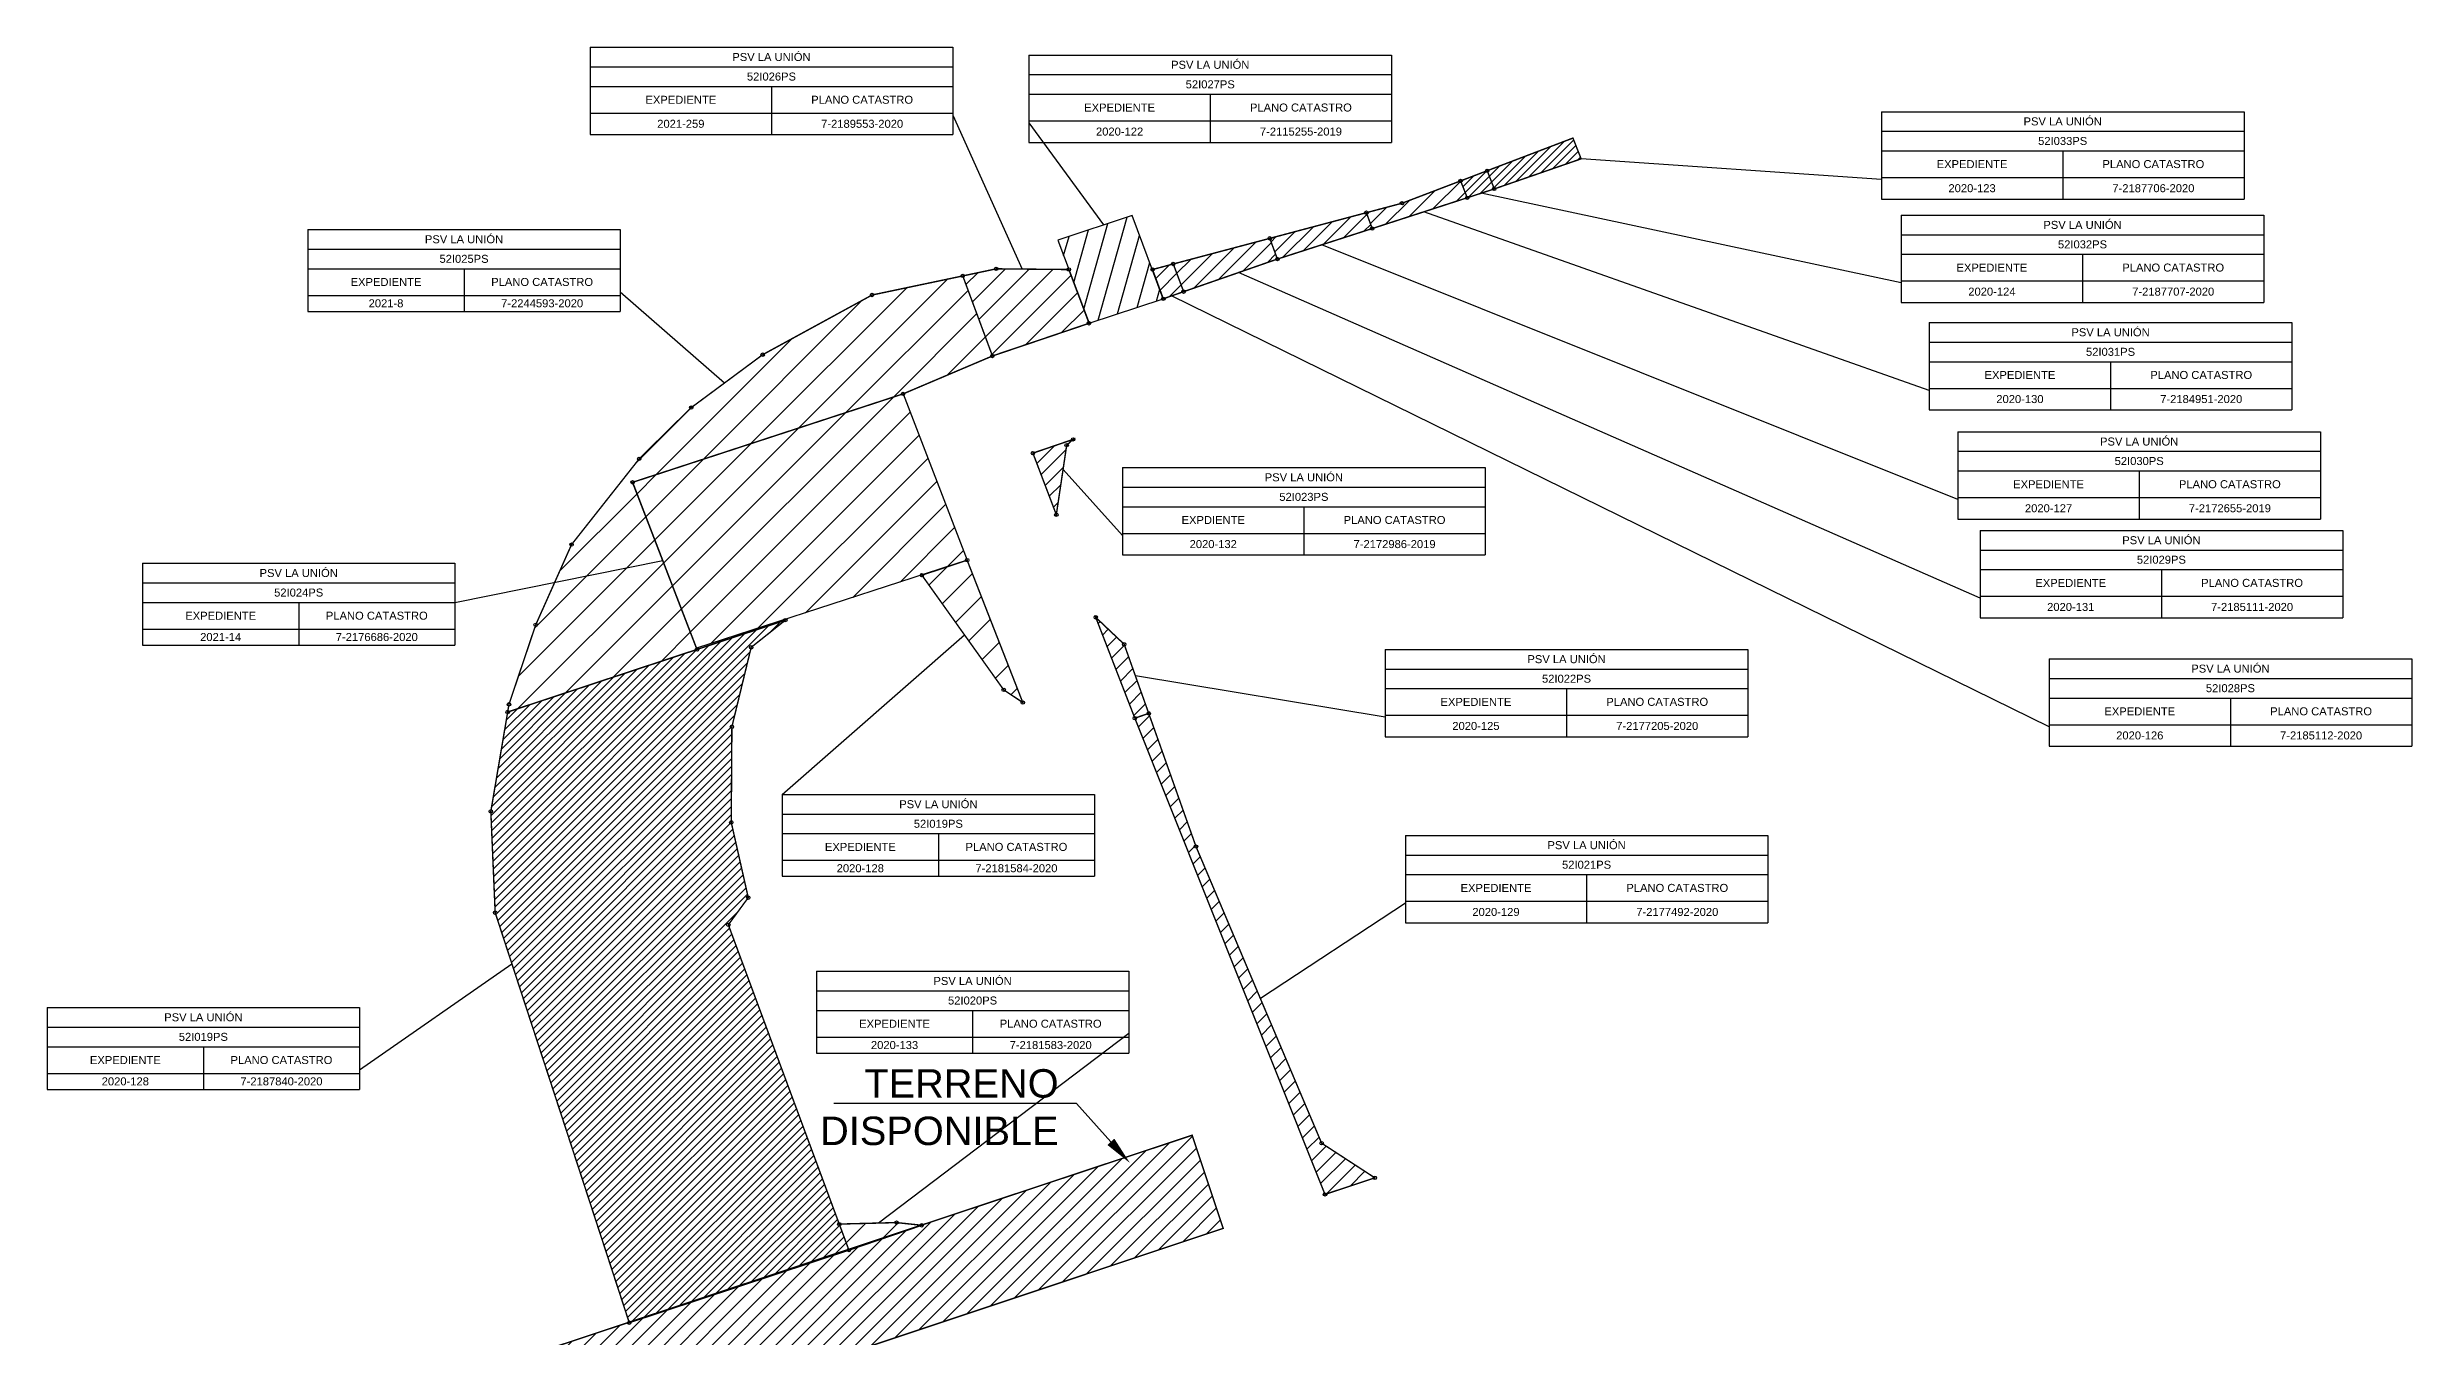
# Model space of a CAD drawing. Header units: inches. Extents: x 510447 to 606954, y 1095553 to 1134812.
# Drawn here: x 513798.2 to 514130.6, y 1129588.1 to 1129769.4 of the extents above; entities that cross this region are included whole.
import ezdxf
from ezdxf import colors
from ezdxf.entities.mleader import LeaderData, LeaderLine
from ezdxf.math import Vec2, Vec3

# ---------------------------------------------------------------- set-up
doc = ezdxf.new("R2010")
doc.units = ezdxf.units.IN
doc.header["$MEASUREMENT"] = 0
for name, color, linetype in [('00 Revisión AGO 2021', 122, 'Continuous'), ('7-2115255-2019', 25, 'Continuous'), ('7-2172655-2019', 7, 'Continuous'), ('7-2172986-2019', 7, 'Continuous'), ('7-2176686-2020', 3, 'Continuous'), ('7-2177205-2020', 7, 'Continuous'), ('7-2177492-2020', 7, 'Continuous'), ('7-2181583-2020', 7, 'Continuous'), ('7-2181584-2020', 7, 'Continuous'), ('7-2184951-2020', 7, 'Continuous'), ('7-2185111-2020', 7, 'Continuous'), ('7-2185112-2020', 7, 'Continuous'), ('7-2187706-2020', 7, 'Continuous'), ('7-2187707-2020', 7, 'Continuous'), ('7-2187840-2020', 7, 'Continuous'), ('7-2189553-2020', 7, 'Continuous'), ('7-2244593-2020', 7, 'Continuous'), ('INFORMACION', 130, 'Continuous')]:
    doc.layers.add(name, color=color, linetype=linetype)
doc.styles.add('ARIAL', font='Arial.ttf')
doc.styles.get("Standard").update_dxf_attribs({"font": 'Arial.ttf'})
pattern_1 = [(45, (0, 0), (-1.1225320151, 1.1225320151), [])]
pattern_2 = [(45, (0, 0), (-2.24506403, 2.24506403), [])]
pattern_3 = [(45, (0, 0), (-0.56126600757, 0.56126600757), [])]

# ---------------------------------------------------------------- blocks, each defined once
blk = doc.blocks.new('*T117')
at = {"layer": 'INFORMACION', "color": 0, "linetype": 'ByBlock', "lineweight": -2, "transparency": 16777216}
for p, q in [((0, 0), (50.97, 0)), ((0, 0), (0, -12.28)), ((50.97, 0), (50.97, -12.28)), ((0, -2.75), (50.97, -2.75)), ((0, -5.5), (50.97, -5.5)), ((25.48, -5.5), (25.48, -12.28)), ((0, -9.25), (50.97, -9.25)), ((0, -12.28), (50.97, -12.28))]:
    blk.add_line(p, q, dxfattribs=at)
at = {"layer": 'INFORMACION', "color": 0, "transparency": 16777216, "char_height": 1.125, "attachment_point": 5}
for s, insert, width in [('PSV LA UNIÓN', (25.48, -1.37), 50.9382), ('52I022PS', (25.48, -4.12), 50.9382), ('EXPEDIENTE', (12.74, -7.37), 25.4541), ('PLANO CATASTRO', (38.23, -7.37), 25.4541), ('2020-125', (12.74, -10.76), 25.4541), ('7-2177205-2020', (38.23, -10.76), 25.4541)]:
    blk.add_mtext(s, dxfattribs=dict(at, insert=insert, width=width))
blk = doc.blocks.new('*T118')
at = {"layer": 'INFORMACION', "color": 0, "linetype": 'ByBlock', "lineweight": -2, "transparency": 16777216}
for p, q in [((0, 0), (50.97, 0)), ((0, 0), (0, -12.28)), ((50.97, 0), (50.97, -12.28)), ((0, -2.75), (50.97, -2.75)), ((0, -5.5), (50.97, -5.5)), ((25.48, -5.5), (25.48, -12.28)), ((0, -9.25), (50.97, -9.25)), ((0, -12.28), (50.97, -12.28))]:
    blk.add_line(p, q, dxfattribs=at)
at = {"layer": 'INFORMACION', "color": 0, "transparency": 16777216, "char_height": 1.125, "attachment_point": 5}
for s, insert, width in [('PSV LA UNIÓN', (25.48, -1.37), 50.9382), ('52I023PS', (25.48, -4.12), 50.9382), ('EXPDIENTE', (12.74, -7.37), 25.4541), ('PLANO CATASTRO', (38.23, -7.37), 25.4541), ('2020-132', (12.74, -10.76), 25.4541), ('7-2172986-2019', (38.23, -10.76), 25.4541)]:
    blk.add_mtext(s, dxfattribs=dict(at, insert=insert, width=width))
blk = doc.blocks.new('*T119')
at = {"layer": 'INFORMACION', "color": 0, "linetype": 'ByBlock', "lineweight": -2, "transparency": 16777216}
for p, q in [((0, 0), (50.97, 0)), ((0, 0), (0, -12.28)), ((50.97, 0), (50.97, -12.28)), ((0, -2.75), (50.97, -2.75)), ((0, -5.5), (50.97, -5.5)), ((25.48, -5.5), (25.48, -12.28)), ((0, -9.25), (50.97, -9.25)), ((0, -12.28), (50.97, -12.28))]:
    blk.add_line(p, q, dxfattribs=at)
at = {"layer": 'INFORMACION', "color": 0, "transparency": 16777216, "char_height": 1.125, "attachment_point": 5}
for s, insert, width in [('PSV LA UNIÓN', (25.48, -1.38), 50.9382), ('52I029PS', (25.48, -4.12), 50.9382), ('EXPEDIENTE', (12.74, -7.38), 25.4541), ('PLANO CATASTRO', (38.23, -7.38), 25.4541), ('2020-131', (12.74, -10.76), 25.4541), ('7-2185111-2020', (38.23, -10.76), 25.4541)]:
    blk.add_mtext(s, dxfattribs=dict(at, insert=insert, width=width))
blk = doc.blocks.new('*T120')
at = {"layer": 'INFORMACION', "color": 0, "linetype": 'ByBlock', "lineweight": -2, "transparency": 16777216}
for p, q in [((0, 0), (50.97, 0)), ((0, 0), (0, -12.28)), ((50.97, 0), (50.97, -12.28)), ((0, -2.75), (50.97, -2.75)), ((0, -5.5), (50.97, -5.5)), ((25.48, -5.5), (25.48, -12.28)), ((0, -9.25), (50.97, -9.25)), ((0, -12.28), (50.97, -12.28))]:
    blk.add_line(p, q, dxfattribs=at)
at = {"layer": 'INFORMACION', "color": 0, "transparency": 16777216, "char_height": 1.125, "attachment_point": 5}
for s, insert, width in [('PSV LA UNIÓN', (25.48, -1.38), 50.9382), ('52I030PS', (25.48, -4.12), 50.9382), ('EXPEDIENTE', (12.74, -7.38), 25.4541), ('PLANO CATASTRO', (38.23, -7.38), 25.4541), ('2020-127', (12.74, -10.76), 25.4541), ('7-2172655-2019', (38.23, -10.76), 25.4541)]:
    blk.add_mtext(s, dxfattribs=dict(at, insert=insert, width=width))
blk = doc.blocks.new('*T121')
at = {"layer": 'INFORMACION', "color": 0, "linetype": 'ByBlock', "lineweight": -2, "transparency": 16777216}
for p, q in [((0, 0), (50.97, 0)), ((0, 0), (0, -12.28)), ((50.97, 0), (50.97, -12.28)), ((0, -2.75), (50.97, -2.75)), ((0, -5.5), (50.97, -5.5)), ((25.48, -5.5), (25.48, -12.28)), ((0, -9.25), (50.97, -9.25)), ((0, -12.28), (50.97, -12.28))]:
    blk.add_line(p, q, dxfattribs=at)
at = {"layer": 'INFORMACION', "color": 0, "transparency": 16777216, "char_height": 1.125, "attachment_point": 5}
for s, insert, width in [('PSV LA UNIÓN', (25.48, -1.37), 50.9382), ('52I031PS', (25.48, -4.12), 50.9382), ('EXPEDIENTE', (12.74, -7.37), 25.4541), ('PLANO CATASTRO', (38.23, -7.37), 25.4541), ('2020-130', (12.74, -10.76), 25.4541), ('7-2184951-2020', (38.23, -10.76), 25.4541)]:
    blk.add_mtext(s, dxfattribs=dict(at, insert=insert, width=width))
blk = doc.blocks.new('*T122')
at = {"layer": 'INFORMACION', "color": 0, "linetype": 'ByBlock', "lineweight": -2, "transparency": 16777216}
for p, q in [((0, 0), (50.97, 0)), ((0, 0), (0, -12.28)), ((50.97, 0), (50.97, -12.28)), ((0, -2.75), (50.97, -2.75)), ((0, -5.5), (50.97, -5.5)), ((25.48, -5.5), (25.48, -12.28)), ((0, -9.25), (50.97, -9.25)), ((0, -12.28), (50.97, -12.28))]:
    blk.add_line(p, q, dxfattribs=at)
at = {"layer": 'INFORMACION', "color": 0, "transparency": 16777216, "char_height": 1.125, "attachment_point": 5}
for s, insert, width in [('PSV LA UNIÓN', (25.48, -1.38), 50.9382), ('52I032PS', (25.48, -4.12), 50.9382), ('EXPEDIENTE', (12.74, -7.38), 25.4541), ('PLANO CATASTRO', (38.23, -7.38), 25.4541), ('2020-124', (12.74, -10.76), 25.4541), ('7-2187707-2020', (38.23, -10.76), 25.4541)]:
    blk.add_mtext(s, dxfattribs=dict(at, insert=insert, width=width))
blk = doc.blocks.new('*T123')
at = {"layer": 'INFORMACION', "color": 0, "linetype": 'ByBlock', "lineweight": -2, "transparency": 16777216}
for p, q in [((0, 0), (50.97, 0)), ((0, 0), (0, -12.28)), ((50.97, 0), (50.97, -12.28)), ((0, -2.75), (50.97, -2.75)), ((0, -5.5), (50.97, -5.5)), ((25.48, -5.5), (25.48, -12.28)), ((0, -9.25), (50.97, -9.25)), ((0, -12.28), (50.97, -12.28))]:
    blk.add_line(p, q, dxfattribs=at)
at = {"layer": 'INFORMACION', "color": 0, "transparency": 16777216, "char_height": 1.125, "attachment_point": 5}
for s, insert, width in [('PSV LA UNIÓN', (25.48, -1.37), 50.9382), ('52I033PS', (25.48, -4.12), 50.9382), ('EXPEDIENTE', (12.74, -7.37), 25.4541), ('PLANO CATASTRO', (38.23, -7.37), 25.4541), ('2020-123', (12.74, -10.76), 25.4541), ('7-2187706-2020', (38.23, -10.76), 25.4541)]:
    blk.add_mtext(s, dxfattribs=dict(at, insert=insert, width=width))
blk = doc.blocks.new('*T124')
at = {"layer": 'INFORMACION', "color": 0, "linetype": 'ByBlock', "lineweight": -2, "transparency": 16777216}
for p, q in [((0, 0), (50.97, 0)), ((0, 0), (0, -12.28)), ((50.97, 0), (50.97, -12.28)), ((0, -2.75), (50.97, -2.75)), ((0, -5.5), (50.97, -5.5)), ((25.48, -5.5), (25.48, -12.28)), ((0, -9.25), (50.97, -9.25)), ((0, -12.28), (50.97, -12.28))]:
    blk.add_line(p, q, dxfattribs=at)
at = {"layer": 'INFORMACION', "color": 0, "transparency": 16777216, "char_height": 1.125, "attachment_point": 5}
for s, insert, width in [('PSV LA UNIÓN', (25.48, -1.37), 50.9382), ('52I027PS', (25.48, -4.12), 50.9382), ('EXPEDIENTE', (12.74, -7.38), 25.4541), ('PLANO CATASTRO', (38.23, -7.38), 25.4541), ('2020-122', (12.74, -10.76), 25.4541), ('7-2115255-2019', (38.23, -10.76), 25.4541)]:
    blk.add_mtext(s, dxfattribs=dict(at, insert=insert, width=width))
blk = doc.blocks.new('*T125')
at = {"layer": 'INFORMACION', "color": 0, "linetype": 'ByBlock', "lineweight": -2, "transparency": 16777216}
for p, q in [((0, 0), (50.97, 0)), ((0, 0), (0, -12.28)), ((50.97, 0), (50.97, -12.28)), ((0, -2.75), (50.97, -2.75)), ((0, -5.5), (50.97, -5.5)), ((25.48, -5.5), (25.48, -12.28)), ((0, -9.25), (50.97, -9.25)), ((0, -12.28), (50.97, -12.28))]:
    blk.add_line(p, q, dxfattribs=at)
at = {"layer": 'INFORMACION', "color": 0, "transparency": 16777216, "char_height": 1.125, "attachment_point": 5}
for s, insert, width in [('PSV LA UNIÓN', (25.48, -1.37), 50.9382), ('52I028PS', (25.48, -4.12), 50.9382), ('EXPEDIENTE', (12.74, -7.37), 25.4541), ('PLANO CATASTRO', (38.23, -7.37), 25.4541), ('2020-126', (12.74, -10.76), 25.4541), ('7-2185112-2020', (38.23, -10.76), 25.4541)]:
    blk.add_mtext(s, dxfattribs=dict(at, insert=insert, width=width))
blk = doc.blocks.new('*T126')
at = {"layer": 'INFORMACION', "color": 0, "linetype": 'ByBlock', "lineweight": -2, "transparency": 16777216}
for p, q in [((0, 0), (43.89, 0)), ((0, 0), (0, -11.5)), ((43.89, 0), (43.89, -11.5)), ((0, -2.75), (43.89, -2.75)), ((0, -5.5), (43.89, -5.5)), ((21.94, -5.5), (21.94, -11.5)), ((0, -9.25), (43.89, -9.25)), ((0, -11.5), (43.89, -11.5))]:
    blk.add_line(p, q, dxfattribs=at)
at = {"layer": 'INFORMACION', "color": 0, "transparency": 16777216, "char_height": 1.125, "attachment_point": 5}
for s, insert, width in [('PSV LA UNIÓN', (21.94, -1.37), 43.8572), ('52I025PS', (21.94, -4.12), 43.8572), ('EXPEDIENTE', (10.97, -7.37), 21.9136), ('2021-8', (10.97, -10.37), 21.9136), ('PLANO CATASTRO', (32.92, -7.37), 21.9136), ('7-2244593-2020', (32.92, -10.37), 21.9136)]:
    blk.add_mtext(s, dxfattribs=dict(at, insert=insert, width=width))
blk = doc.blocks.new('*T127')
at = {"layer": 'INFORMACION', "color": 0, "linetype": 'ByBlock', "lineweight": -2, "transparency": 16777216}
for p, q in [((0, 0), (43.89, 0)), ((0, 0), (0, -11.5)), ((43.89, 0), (43.89, -11.5)), ((0, -2.75), (43.89, -2.75)), ((0, -5.5), (43.89, -5.5)), ((21.94, -5.5), (21.94, -11.5)), ((0, -9.25), (43.89, -9.25)), ((0, -11.5), (43.89, -11.5))]:
    blk.add_line(p, q, dxfattribs=at)
at = {"layer": 'INFORMACION', "color": 0, "transparency": 16777216, "char_height": 1.125, "attachment_point": 5}
for s, insert, width in [('PSV LA UNIÓN', (21.94, -1.37), 43.8572), ('52I019PS', (21.94, -4.12), 43.8572), ('EXPEDIENTE', (10.97, -7.37), 21.9136), ('2020-128', (10.97, -10.37), 21.9136), ('PLANO CATASTRO', (32.92, -7.37), 21.9136), ('7-2181584-2020', (32.92, -10.37), 21.9136)]:
    blk.add_mtext(s, dxfattribs=dict(at, insert=insert, width=width))
blk = doc.blocks.new('*T128')
at = {"layer": 'INFORMACION', "color": 0, "linetype": 'ByBlock', "lineweight": -2, "transparency": 16777216}
for p, q in [((0, 0), (43.89, 0)), ((0, 0), (0, -11.5)), ((43.89, 0), (43.89, -11.5)), ((0, -2.75), (43.89, -2.75)), ((0, -5.5), (43.89, -5.5)), ((21.94, -5.5), (21.94, -11.5)), ((0, -9.25), (43.89, -9.25)), ((0, -11.5), (43.89, -11.5))]:
    blk.add_line(p, q, dxfattribs=at)
at = {"layer": 'INFORMACION', "color": 0, "transparency": 16777216, "char_height": 1.125, "attachment_point": 5}
for s, insert, width in [('PSV LA UNIÓN ', (21.94, -1.37), 43.8572), ('52I019PS', (21.94, -4.12), 43.8572), ('EXPEDIENTE', (10.97, -7.38), 21.9136), ('2020-128', (10.97, -10.38), 21.9136), ('PLANO CATASTRO', (32.92, -7.38), 21.9136), ('7-2187840-2020', (32.92, -10.38), 21.9136)]:
    blk.add_mtext(s, dxfattribs=dict(at, insert=insert, width=width))
blk = doc.blocks.new('*T129')
at = {"layer": 'INFORMACION', "color": 0, "linetype": 'ByBlock', "lineweight": -2, "transparency": 16777216}
for p, q in [((0, 0), (43.89, 0)), ((0, 0), (0, -11.5)), ((43.89, 0), (43.89, -11.5)), ((0, -2.75), (43.89, -2.75)), ((0, -5.5), (43.89, -5.5)), ((21.94, -5.5), (21.94, -11.5)), ((0, -9.25), (43.89, -9.25)), ((0, -11.5), (43.89, -11.5))]:
    blk.add_line(p, q, dxfattribs=at)
at = {"layer": 'INFORMACION', "color": 0, "transparency": 16777216, "char_height": 1.125, "attachment_point": 5}
for s, insert, width in [('PSV LA UNIÓN', (21.94, -1.37), 43.8572), ('52I020PS', (21.94, -4.12), 43.8572), ('EXPEDIENTE', (10.97, -7.38), 21.9136), ('2020-133', (10.97, -10.38), 21.9136), ('PLANO CATASTRO', (32.92, -7.38), 21.9136), ('7-2181583-2020', (32.92, -10.38), 21.9136)]:
    blk.add_mtext(s, dxfattribs=dict(at, insert=insert, width=width))
blk = doc.blocks.new('*T131')
at = {"layer": 'INFORMACION', "color": 0, "linetype": 'ByBlock', "lineweight": -2, "transparency": 16777216}
for p, q in [((0, 0), (50.97, 0)), ((0, 0), (0, -12.28)), ((50.97, 0), (50.97, -12.28)), ((0, -2.75), (50.97, -2.75)), ((0, -5.5), (50.97, -5.5)), ((25.48, -5.5), (25.48, -12.28)), ((0, -9.25), (50.97, -9.25)), ((0, -12.28), (50.97, -12.28))]:
    blk.add_line(p, q, dxfattribs=at)
at = {"layer": 'INFORMACION', "color": 0, "transparency": 16777216, "char_height": 1.125, "attachment_point": 5}
for s, insert, width in [('PSV LA UNIÓN', (25.48, -1.37), 50.9382), ('52I026PS', (25.48, -4.12), 50.9382), ('EXPEDIENTE', (12.74, -7.38), 25.4541), ('PLANO CATASTRO', (38.23, -7.38), 25.4541), ('2021-259', (12.74, -10.76), 25.4541), ('7-2189553-2020', (38.23, -10.76), 25.4541)]:
    blk.add_mtext(s, dxfattribs=dict(at, insert=insert, width=width))
blk = doc.blocks.new('*T132')
at = {"layer": 'INFORMACION', "color": 0, "linetype": 'ByBlock', "lineweight": -2, "transparency": 16777216}
for p, q in [((0, 0), (43.89, 0)), ((0, 0), (0, -11.5)), ((43.89, 0), (43.89, -11.5)), ((0, -2.75), (43.89, -2.75)), ((0, -5.5), (43.89, -5.5)), ((21.94, -5.5), (21.94, -11.5)), ((0, -9.25), (43.89, -9.25)), ((0, -11.5), (43.89, -11.5))]:
    blk.add_line(p, q, dxfattribs=at)
at = {"layer": 'INFORMACION', "color": 0, "transparency": 16777216, "char_height": 1.125, "attachment_point": 5}
for s, insert, width in [('PSV LA UNIÓN', (21.94, -1.37), 43.8572), ('52I024PS', (21.94, -4.12), 43.8572), ('EXPEDIENTE', (10.97, -7.37), 21.9136), ('2021-14', (10.97, -10.37), 21.9136), ('PLANO CATASTRO', (32.92, -7.37), 21.9136), ('7-2176686-2020', (32.92, -10.37), 21.9136)]:
    blk.add_mtext(s, dxfattribs=dict(at, insert=insert, width=width))
blk = doc.blocks.new('*T133')
at = {"layer": 'INFORMACION', "color": 0, "linetype": 'ByBlock', "lineweight": -2, "transparency": 16777216}
for p, q in [((0, 0), (50.97, 0)), ((0, 0), (0, -12.28)), ((50.97, 0), (50.97, -12.28)), ((0, -2.75), (50.97, -2.75)), ((0, -5.5), (50.97, -5.5)), ((25.48, -5.5), (25.48, -12.28)), ((0, -9.25), (50.97, -9.25)), ((0, -12.28), (50.97, -12.28))]:
    blk.add_line(p, q, dxfattribs=at)
at = {"layer": 'INFORMACION', "color": 0, "transparency": 16777216, "char_height": 1.125, "attachment_point": 5}
for s, insert, width in [('PSV LA UNIÓN', (25.48, -1.37), 50.9382), ('52I021PS', (25.48, -4.12), 50.9382), ('EXPEDIENTE', (12.74, -7.38), 25.4541), ('PLANO CATASTRO', (38.23, -7.38), 25.4541), ('2020-129', (12.74, -10.76), 25.4541), ('7-2177492-2020', (38.23, -10.76), 25.4541)]:
    blk.add_mtext(s, dxfattribs=dict(at, insert=insert, width=width))

msp = doc.modelspace()

# ---------------------------------------------------------------- hatches: boundary and pattern name
at = {"layer": '00 Revisión AGO 2021'}
h = msp.add_hatch(dxfattribs=at)
h.set_pattern_fill('ANSI31', color=3, scale=0.5)
h.set_pattern_definition(pattern_1)
h.paths.add_polyline_path([(513959.1011, 1129616.43496), (513963.46707, 1129603.34477), (513818.84496, 1129555.10901), (513814.41542, 1129568.38979)])
at = {"layer": '7-2115255-2019'}
h = msp.add_hatch(dxfattribs=at)
h.set_pattern_fill('ANSI31', color=30, scale=0.75, angle=29.2949759)
h.set_pattern_definition([(74.2949759, (-101240.2935, 115498.0247), (-2.2923532096, 0.6445683243), [])])
h.paths.add_polyline_path([(513940.21811, 1129742.27305), (513944.61, 1129730.57), (513955.05449, 1129734.02148), (513950.6626, 1129745.72453)])
at = {"layer": '7-2172655-2019'}
h = msp.add_hatch(dxfattribs=at)
h.set_pattern_fill('ANSI31', color=1, scale=0.43)
h.set_pattern_definition([(45, (0, 0), (-0.965377533, 0.965377533), [])])
h.paths.add_polyline_path([(513984.42, 1129743.89), (513971.09, 1129739.6), (513970.02, 1129742.51), (513983.6, 1129746.12)])
at = {"layer": '7-2172986-2019'}
h = msp.add_hatch(dxfattribs=at)
h.set_pattern_fill('ANSI31', color=3, scale=0.47)
h.set_pattern_definition([(45, (0, 0), (-1.0551800942, 1.0551800942), [])])
h.paths.add_polyline_path([(513941.47, 1129713.45), (513942.37, 1129714.25), (513936.72, 1129712.32), (513940.01, 1129703.67)])
at = {"layer": '7-2176686-2020'}
h = msp.add_hatch(dxfattribs=at)
h.set_pattern_fill('ANSI31', color=30)
h.set_pattern_definition(pattern_2)
h.paths.add_polyline_path([(513880.44988, 1129708.22182), (513889.43347, 1129684.89168), (513927.47, 1129697.27), (513918.46992, 1129720.65105)])
at = {"layer": '7-2177205-2020'}
h = msp.add_hatch(dxfattribs=at)
h.set_pattern_fill('ANSI31', color=3, scale=0.5)
h.set_pattern_definition(pattern_1)
h.paths.add_polyline_path([(513951.05, 1129675.06), (513945.55, 1129689.24), (513949.55, 1129685.45), (513953, 1129675.74)])
at = {"layer": '7-2177492-2020'}
h = msp.add_hatch(dxfattribs=at)
h.set_pattern_fill('ANSI31', color=2, scale=0.5)
h.set_pattern_definition(pattern_1)
h.paths.add_polyline_path([(513984.79, 1129610.45), (513977.78, 1129608.12), (513951.05, 1129675.06), (513953, 1129675.74), (513959.65, 1129657.01), (513977.31, 1129615.32)])
at = {"layer": '7-2181583-2020'}
h = msp.add_hatch(dxfattribs=at)
h.set_pattern_fill('ANSI31', color=3)
h.set_pattern_definition(pattern_2)
h.paths.add_polyline_path([(513910.85, 1129600.29), (513921.09, 1129603.78), (513917.55, 1129604.16), (513909.5, 1129603.95)])
at = {"layer": '7-2181584-2020'}
h = msp.add_hatch(dxfattribs=at)
h.set_pattern_fill('ANSI31', color=2)
h.set_pattern_definition(pattern_2)
h.paths.add_polyline_path([(513927.47, 1129697.27), (513935.3, 1129677.26), (513932.61, 1129679.05), (513921.11, 1129695.17)])
at = {"layer": '7-2184951-2020'}
h = msp.add_hatch(dxfattribs=at)
h.set_pattern_fill('ANSI31', color=30, scale=0.5)
h.set_pattern_definition(pattern_1)
h.paths.add_polyline_path([(513997.78, 1129748.22), (513984.42, 1129743.89), (513983.6, 1129746.12), (513988.61, 1129747.45), (513996.85, 1129750.59)])
at = {"layer": '7-2185111-2020'}
h = msp.add_hatch(dxfattribs=at)
h.set_pattern_fill('ANSI31', color=30, scale=0.5)
h.set_pattern_definition(pattern_1)
h.paths.add_polyline_path([(513971.09, 1129739.6), (513957.91, 1129735.02), (513956.45, 1129738.91), (513970.02, 1129742.51)])
at = {"layer": '7-2185112-2020'}
h = msp.add_hatch(dxfattribs=at)
h.set_pattern_fill('ANSI31', color=3, scale=0.5)
h.set_pattern_definition(pattern_1)
h.paths.add_polyline_path([(513957.91, 1129735.02), (513955.05, 1129734.02), (513953.54, 1129738.13), (513956.45, 1129738.91)])
at = {"layer": '7-2187706-2020'}
h = msp.add_hatch(dxfattribs=at)
h.set_pattern_fill('ANSI31', color=3, scale=0.25)
h.set_pattern_definition(pattern_3)
h.paths.add_polyline_path([(514013.79, 1129753.69), (514001.58, 1129749.46), (514000.59, 1129752.02), (514012.64, 1129756.61)])
at = {"layer": '7-2187707-2020'}
h = msp.add_hatch(dxfattribs=at)
h.set_pattern_fill('ANSI31', color=30, scale=0.25)
h.set_pattern_definition(pattern_3)
h.paths.add_polyline_path([(514001.58, 1129749.46), (513997.78, 1129748.22), (513996.85, 1129750.59), (514000.59, 1129752.02)])
at = {"layer": '7-2187840-2020'}
h = msp.add_hatch(dxfattribs=at)
h.set_pattern_fill('ANSI31', color=2, scale=0.25)
h.set_pattern_definition(pattern_3)
h.paths.add_polyline_path([(513879.97, 1129590.09), (513910.85, 1129600.29), (513893.9, 1129646.02), (513896.7, 1129649.84), (513894.31, 1129660.42), (513894.4, 1129673.85), (513897.11, 1129685.02), (513901.91, 1129688.83), (513862.88, 1129675.93), (513860.51, 1129661.96), (513861.12, 1129647.73)])
edge = h.paths.add_edge_path()
edge.add_arc((513910.85, 1129600.29), 0.24162, 0, 360)
at = {"layer": '7-2189553-2020'}
h = msp.add_hatch(dxfattribs=at)
h.set_pattern_fill('ANSI31', scale=0.75)
h.set_pattern_definition([(45, (0, 0), (-1.6837980227, 1.6837980227), [])])
h.paths.add_polyline_path([(513931.81161, 1129738.22763, -0.896080401), (513931.33365, 1129738.17982), (513927.09635, 1129737.28018, -0.052349652), (513927.10162, 1129737.23, -0.313677816), (513926.94398, 1129737.00344), (513930.94602, 1129726.20656, -0.422740321), (513931.2589, 1129726.05737), (513944.3811, 1129730.49263, -0.081666335), (513944.36838, 1129730.57, -0.312474335), (513944.52503, 1129730.79619), (513941.85497, 1129737.90381, -0.526966791), (513941.52839, 1129738.13237)])
h.paths.add_polyline_path([(513926.30176, 1129737.78205), (513928.23355, 1129737.78205), (513928.23355, 1129740.08117), (513926.30176, 1129740.08117)], flags=9)
h.paths.add_polyline_path([(513931.48411, 1129724.15141), (513933.4026, 1129724.15141), (513933.4026, 1129726.41062), (513931.48411, 1129726.41062)], flags=9)
h.paths.add_polyline_path([(513944.83387, 1129728.78552), (513946.75236, 1129728.78552), (513946.75236, 1129731.04472), (513944.83387, 1129731.04472)], flags=9)
at = {"layer": '7-2244593-2020'}
h = msp.add_hatch(dxfattribs=at)
h.set_pattern_fill('ANSI31')
h.set_pattern_definition(pattern_2)
h.paths.add_polyline_path([(513898.73, 1129726.16), (513888.69, 1129718.72), (513881.38, 1129711.53), (513871.86, 1129699.47), (513866.82, 1129688.18), (513863.06, 1129677.01), (513862.88, 1129675.93), (513889.5, 1129684.72), (513880.45, 1129708.22), (513918.47, 1129720.65), (513931.03, 1129725.98), (513926.86, 1129737.23), (513914.11, 1129734.55)])

# ---------------------------------------------------------------- linework, layer by layer
at = {"layer": '00 Revisión AGO 2021', "color": 3, "const_width": 0.2, "flags": 128}
msp.add_lwpolyline([(513959.1011, 1129616.43496), (513963.46707, 1129603.34477), (513818.84496, 1129555.10901), (513814.41542, 1129568.38979)], close=True, dxfattribs=at)
at = {"layer": '7-2115255-2019', "color": 30}
msp.add_lwpolyline([(513940.21811, 1129742.27305), (513944.61, 1129730.57), (513955.05449, 1129734.02148), (513950.6626, 1129745.72453), (513940.21811, 1129742.27305)], dxfattribs=at)
at = {"layer": '7-2172655-2019', "color": 1, "const_width": 0.2}
msp.add_lwpolyline([(513984.42, 1129743.89), (513971.09, 1129739.6), (513970.02, 1129742.51), (513983.6, 1129746.12)], close=True, dxfattribs=at)
at = {"layer": '7-2172655-2019'}
for centre in [(513983.6, 1129746.12), (513984.42, 1129743.89), (513970.02, 1129742.51), (513971.09, 1129739.6)]:
    msp.add_circle(centre, 0.24162, dxfattribs=at)
at = {"layer": '7-2172986-2019', "color": 3, "const_width": 0.2}
msp.add_lwpolyline([(513940.01, 1129703.67), (513936.72, 1129712.32), (513942.37, 1129714.25), (513941.47, 1129713.45)], close=True, dxfattribs=at)
at = {"layer": '7-2172986-2019'}
for centre in [(513942.37, 1129714.25), (513936.72, 1129712.32), (513941.47, 1129713.45), (513940.01, 1129703.67)]:
    msp.add_circle(centre, 0.24162, dxfattribs=at)
at = {"layer": '7-2176686-2020', "color": 30}
msp.add_lwpolyline([(513880.44988, 1129708.22182), (513918.46992, 1129720.65105), (513927.47, 1129697.27), (513889.43347, 1129684.89168), (513880.44988, 1129708.22182)], dxfattribs=at)
at = {"layer": '7-2177205-2020', "color": 3, "const_width": 0.2}
msp.add_lwpolyline([(513951.05, 1129675.06), (513945.55, 1129689.24), (513949.55, 1129685.45), (513953, 1129675.74)], close=True, dxfattribs=at)
at = {"layer": '7-2177205-2020'}
for centre in [(513945.55, 1129689.24), (513951.05, 1129675.06), (513953, 1129675.74)]:
    msp.add_circle(centre, 0.24162, dxfattribs=at)
at = {"layer": '7-2177205-2020', "color": 7}
msp.add_circle((513949.55, 1129685.45), 0.24162, dxfattribs=at)
at = {"layer": '7-2177492-2020', "color": 2, "const_width": 0.2}
msp.add_lwpolyline([(513984.79, 1129610.45), (513977.78, 1129608.12), (513951.05, 1129675.06), (513953, 1129675.74), (513959.65, 1129657.01), (513977.31, 1129615.32)], close=True, dxfattribs=at)
at = {"layer": '7-2177492-2020'}
for centre in [(513951.05, 1129675.06), (513953, 1129675.74), (513959.65, 1129657.01), (513977.31, 1129615.32), (513977.78, 1129608.12), (513984.79, 1129610.45)]:
    msp.add_circle(centre, 0.24162, dxfattribs=at)
at = {"layer": '7-2181583-2020', "color": 3, "const_width": 0.2}
msp.add_lwpolyline([(513910.85, 1129600.29), (513921.09, 1129603.78), (513917.55, 1129604.16), (513909.5, 1129603.95)], close=True, dxfattribs=at)
at = {"layer": '7-2181583-2020'}
for centre in [(513917.55, 1129604.16), (513909.5, 1129603.95), (513921.09, 1129603.78), (513910.85, 1129600.29)]:
    msp.add_circle(centre, 0.24162, dxfattribs=at)
at = {"layer": '7-2181584-2020', "color": 2, "const_width": 0.2}
msp.add_lwpolyline([(513927.47, 1129697.27), (513935.3, 1129677.26), (513932.61, 1129679.05), (513921.11, 1129695.17)], close=True, dxfattribs=at)
at = {"layer": '7-2181584-2020'}
for centre in [(513927.47, 1129697.27), (513921.11, 1129695.17), (513932.61, 1129679.05), (513935.3, 1129677.26)]:
    msp.add_circle(centre, 0.24162, dxfattribs=at)
at = {"layer": '7-2184951-2020', "color": 30, "const_width": 0.2}
msp.add_lwpolyline([(513997.78, 1129748.22), (513984.42, 1129743.89), (513983.6, 1129746.12), (513988.61, 1129747.45), (513996.85, 1129750.59)], close=True, dxfattribs=at)
at = {"layer": '7-2184951-2020'}
for centre in [(513996.85, 1129750.59), (513988.61, 1129747.45), (513997.78, 1129748.22), (513983.6, 1129746.12), (513984.42, 1129743.89)]:
    msp.add_circle(centre, 0.24162, dxfattribs=at)
at = {"layer": '7-2185111-2020', "color": 30, "const_width": 0.2}
msp.add_lwpolyline([(513971.09, 1129739.6), (513957.91, 1129735.02), (513956.45, 1129738.91), (513970.02, 1129742.51)], close=True, dxfattribs=at)
at = {"layer": '7-2185111-2020'}
for centre in [(513970.02, 1129742.51), (513956.45, 1129738.91), (513971.09, 1129739.6), (513957.91, 1129735.02)]:
    msp.add_circle(centre, 0.24162, dxfattribs=at)
at = {"layer": '7-2185112-2020', "color": 3, "const_width": 0.2}
msp.add_lwpolyline([(513957.91, 1129735.02), (513955.05, 1129734.02), (513953.54, 1129738.13), (513956.45, 1129738.91)], close=True, dxfattribs=at)
at = {"layer": '7-2185112-2020'}
for centre in [(513953.54, 1129738.13), (513956.45, 1129738.91), (513955.05, 1129734.02), (513957.91, 1129735.02)]:
    msp.add_circle(centre, 0.24162, dxfattribs=at)
at = {"layer": '7-2187706-2020', "color": 3, "const_width": 0.2}
msp.add_lwpolyline([(514013.79, 1129753.69), (514001.58, 1129749.46), (514000.59, 1129752.02), (514012.64, 1129756.61)], close=True, dxfattribs=at)
at = {"layer": '7-2187707-2020', "color": 30, "const_width": 0.2}
msp.add_lwpolyline([(514001.58, 1129749.46), (513997.78, 1129748.22), (513996.85, 1129750.59), (514000.59, 1129752.02)], close=True, dxfattribs=at)
at = {"layer": '7-2187707-2020'}
for centre in [(513996.85, 1129750.59), (514000.59, 1129752.02), (513997.78, 1129748.22), (514001.58, 1129749.46)]:
    msp.add_circle(centre, 0.24162, dxfattribs=at)
at = {"layer": '7-2187840-2020', "color": 2, "const_width": 0.2}
msp.add_lwpolyline([(513879.97, 1129590.09), (513910.85, 1129600.29), (513893.9, 1129646.02), (513896.7, 1129649.84), (513894.31, 1129660.42), (513894.4, 1129673.85), (513897.11, 1129685.02), (513901.91, 1129688.83), (513862.88, 1129675.93), (513860.51, 1129661.96), (513861.12, 1129647.73)], close=True, dxfattribs=at)
at = {"layer": '7-2187840-2020'}
for centre in [(513901.91, 1129688.83), (513897.11, 1129685.02), (513862.88, 1129675.93), (513894.4, 1129673.85), (513860.51, 1129661.96), (513894.31, 1129660.42), (513861.12, 1129647.73), (513896.7, 1129649.84), (513893.9, 1129646.02), (513910.85, 1129600.29), (513879.97, 1129590.09)]:
    msp.add_circle(centre, 0.24162, dxfattribs=at)
at = {"layer": '7-2189553-2020', "color": 7, "const_width": 0.2}
msp.add_lwpolyline([(513944.61, 1129730.57), (513931.03, 1129725.98), (513926.86, 1129737.23), (513931.57, 1129738.23), (513941.77, 1129738.13)], close=True, dxfattribs=at)
at = {"layer": '7-2189553-2020'}
for centre in [(513926.86, 1129737.23), (513931.57, 1129738.23), (513941.77, 1129738.13), (513944.61, 1129730.57), (513931.03, 1129725.98)]:
    msp.add_circle(centre, 0.24162, dxfattribs=at)
at = {"layer": '7-2244593-2020', "color": 7, "const_width": 0.2}
msp.add_lwpolyline([(513931.03, 1129725.98), (513918.47, 1129720.65), (513880.45, 1129708.22), (513889.5, 1129684.72), (513862.88, 1129675.93), (513863.06, 1129677.01), (513866.82, 1129688.18), (513871.86, 1129699.47), (513881.38, 1129711.53), (513888.69, 1129718.72), (513898.73, 1129726.16), (513914.11, 1129734.55), (513926.86, 1129737.23)], close=True, dxfattribs=at)
at = {"layer": '7-2244593-2020'}
for centre in [(513926.86, 1129737.23), (513914.11, 1129734.55), (513898.73, 1129726.16), (513931.03, 1129725.98), (513918.47, 1129720.65), (513888.69, 1129718.72), (513881.38, 1129711.53), (513880.45, 1129708.22), (513871.86, 1129699.47), (513866.82, 1129688.18), (513889.5, 1129684.72), (513862.88, 1129675.93), (513863.06, 1129677.01)]:
    msp.add_circle(centre, 0.24162, dxfattribs=at)
at = {"layer": 'INFORMACION'}
for points in [[(513925.45136, 1129759.83981), (513935.22572, 1129738.19416)], [(513936.16685, 1129758.74525), (513946.62675, 1129744.39085)], [(514056.01135, 1129750.78486), (514013.79, 1129753.69)], [(514058.79826, 1129736.24731), (513999.7508, 1129748.8631)], [(514062.74019, 1129721.14405), (513991.67501, 1129746.24136)], [(514066.7642, 1129705.79468), (513977.32956, 1129741.60808)], [(514069.88507, 1129691.9226), (513965.63921, 1129737.70587)], [(513878.6909, 1129734.99635), (513893.36564, 1129722.18481)], [(514079.5908, 1129673.86099), (513956.21396, 1129734.42698)], [(513949.33226, 1129700.75754), (513940.96102, 1129710.04052)], [(513855.44444, 1129691.33415), (513884.68488, 1129697.22334)], [(513901.48483, 1129664.33397), (513927.10727, 1129686.76339)], [(513986.2606, 1129675.19299), (513951.12482, 1129681.01767)], [(513989.07894, 1129649.0472), (513968.69443, 1129635.65878)], [(513842.04152, 1129625.63241), (513863.47314, 1129640.53452)], [(513950.18394, 1129630.7389), (513914.99575, 1129604.09337)]]:
    msp.add_lwpolyline(points, dxfattribs=at)

# ---------------------------------------------------------------- block references
for name, p in [('*T131', (513874.48313, 1129769.36981)), ('*T124', (513936.16685, 1129768.27525)), ('*T123', (514056.01135, 1129760.31486)), ('*T122', (514058.79826, 1129745.77731)), ('*T126', (513834.80372, 1129743.74635)), ('*T121', (514062.74019, 1129730.67405)), ('*T120', (514066.7642, 1129715.32468)), ('*T118', (513949.33226, 1129710.28754)), ('*T119', (514069.88507, 1129701.4526)), ('*T132', (513811.55726, 1129696.83415)), ('*T117', (513986.2606, 1129684.72299)), ('*T125', (514079.5908, 1129683.39099)), ('*T127', (513901.48483, 1129664.33397)), ('*T133', (513989.07894, 1129658.5772)), ('*T129', (513906.29676, 1129639.4889)), ('*T128', (513798.15434, 1129634.38241))]:
    msp.add_blockref(name, p)

# ---------------------------------------------------------------- leaders
at = {"layer": '00 Revisión AGO 2021', "color": 3}
ml = msp.add_multileader_mtext('Standard', dxfattribs=at)
ml.set_content('TERRENO\\PDISPONIBLE', color=3, style='ARIAL')
ml.set_leader_properties()
ml.build(insert=Vec2(0, 0))
ml.multileader.update_dxf_attribs({"text_right_attachment_type": 6, "dogleg_length": 0.36})
ctx = ml.context
ctx.base_point, ctx.plane_origin = Vec3(513905.67266, 1129623.65562), Vec3(513950.35374, 1129612.53991)
ctx.right_attachment, ctx.text_align_type = 6, 2
notes = []
notes.append((ctx, [(0, (1, 1, 0), (513942.8403, 1129620.88972), (-1, 0), 0.36, [(0, [(513950.35374, 1129612.53991)], 0, [])])]))
ctx.mtext.insert, ctx.mtext.alignment, ctx.mtext.flow_direction = Vec3(513940.33556, 1129625.72383), 3, 5
for ctx, leaders in notes:
    for number, flags, end, landing, length, lines in leaders:
        leader = LeaderData()
        leader.index, (leader.has_last_leader_line, leader.has_dogleg_vector, leader.attachment_direction) = number, flags
        leader.last_leader_point, leader.dogleg_vector, leader.dogleg_length = Vec3(end), Vec3(landing), length
        for number, points, colour, breaks in lines:
            line = LeaderLine()
            line.index, line.vertices, line.color, line.breaks = number, Vec3.list(points), colors.encode_raw_color(colour), breaks
            leader.lines.append(line)
        ctx.leaders.append(leader)

doc.saveas('drawing.dxf')
